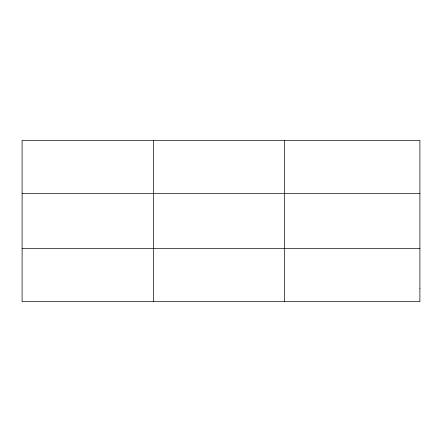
<?xml version="1.0" encoding="UTF-8"?>
<svg xmlns="http://www.w3.org/2000/svg" width="442" height="442" viewBox="0 0 442 442"><rect width="100%" height="100%" fill="white"/><g stroke="black" fill="none" stroke-linecap="round" stroke-linejoin="round"><path stroke-width="0.66" d="M153.374 301.687L153.374 140.313M284.648 301.687L284.648 140.313M22.1 193.568L419.9 193.568M22.1 248.432L419.9 248.432M419.9 288.372L419.9 301.687L22.1 301.687L22.1 140.313L419.9 140.313L419.9 288.372"/></g></svg>
